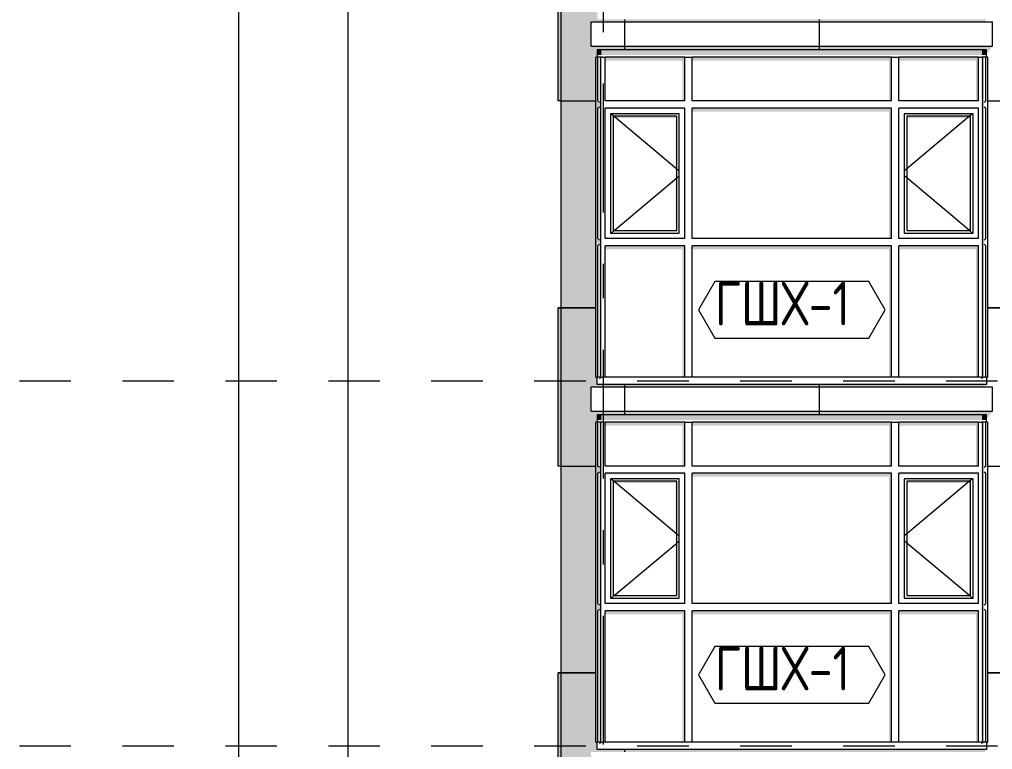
# Model space of a CAD drawing. Header units: millimetres. Extents: x 18162 to 7085488, y 72188 to 247925.
# Drawn here: x 4805139 to 4813140, y 94807 to 100807 of the extents above; entities that cross this region are included whole.
import ezdxf
from ezdxf.enums import TextEntityAlignment as Align

# ---------------------------------------------------------------- set-up
doc = ezdxf.new("R2010")
doc.units = ezdxf.units.MM
doc.header["$MEASUREMENT"] = 0
doc.linetypes.add('Dashed', pattern=[423.333333, 211.666667, -211.666667])
doc.linetypes.add('Double Dashed', pattern=[1093.611073, 529.166651, -211.666656, 141.111112, -211.666656])
for name, color, linetype in [('Finish - Wall', 7, 'Continuous'), ('Structural - Bearing', 7, 'Continuous'), ('Structural - Grid', 7, 'Continuous')]:
    doc.layers.add(name, color=color, linetype=linetype)
doc.styles.add('GENERATED_STYLE_3', font='', dxfattribs={"width": 0.8})
doc.styles.get('GENERATED_STYLE_3').set_extended_font_data('ISOCPEUR MON')
doc.dimstyles.new('GENERATED_STYLE__15', dxfattribs={"dimtxt": 440.00001, "dimasz": 228, "dimexe": 0.18, "dimexo": 150, "dimgap": 0, "dimtad": 1, "dimdec": 0, "dimzin": 0, "dimdsep": 46, "dimtxsty": 'GENERATED_STYLE_3', "dimblk": 'ARROWHEAD_2', "dimblk1": 'ARROWHEAD_2', "dimblk2": 'ARROWHEAD_2', "dimcen": 0.09, "dimclrd": 13, "dimclre": 13, "dimclrt": 13, "dimadec": 0, "dimazin": 0, "dimtfac": 1, "dimtdec": 4, "dimtmove": 0, "dimatfit": 3, "dimfxl": 1, "dimtolj": 1, "dimtzin": 0, "dimarcsym": 0})

# ---------------------------------------------------------------- blocks, each defined once
blk = doc.blocks.new('*X1780', base_point=(4860813, 82836.7))
at = {"layer": 'Structural - Bearing', "color": 8, "linetype": 'Continuous', "lineweight": 13}
for p, q in [((4810113, 97586.7), (4810113, 97556.7)), ((4811713, 97586.7), (4811713, 97556.7)), ((4809589.5, 97136.7), (4809613, 97136.7)), ((4809613, 97136.7), (4809877.1, 97136.7)), ((4813101.9, 97136.7), (4813313, 97136.7)), ((4809589.5, 95436.7), (4809613, 95436.7)), ((4809613, 95436.7), (4809589.5, 95436.7)), ((4809877.1, 95436.7), (4809613, 95436.7)), ((4809613, 95436.7), (4809877.1, 95436.7)), ((4813313, 95436.7), (4813101.9, 95436.7)), ((4813101.9, 95436.7), (4813313, 95436.7)), ((4810113, 94806.7), (4810113, 94786.7))]:
    blk.add_line(p, q, dxfattribs=at)
blk = doc.blocks.new('*X1791', base_point=(4860813, 82836.7))
at = {"layer": 'Structural - Bearing', "color": 8, "linetype": 'Continuous', "lineweight": 13}
for p, q in [((4810113, 100586.7), (4810113, 100556.7)), ((4811713, 100586.7), (4811713, 100556.7)), ((4809589.5, 100136.7), (4809613, 100136.7)), ((4809613, 100136.7), (4809877.1, 100136.7)), ((4813101.9, 100136.7), (4813313, 100136.7)), ((4809589.5, 98436.7), (4809613, 98436.7)), ((4809613, 98436.7), (4809589.5, 98436.7)), ((4809877.1, 98436.7), (4809613, 98436.7)), ((4809613, 98436.7), (4809877.1, 98436.7)), ((4813313, 98436.7), (4813101.9, 98436.7)), ((4813101.9, 98436.7), (4813313, 98436.7)), ((4810113, 97806.7), (4810113, 97786.7)), ((4811713, 97806.7), (4811713, 97786.7))]:
    blk.add_line(p, q, dxfattribs=at)
blk = doc.blocks.new('*X1796', base_point=(4860813, 82836.7))
at = {"layer": 'Structural - Bearing', "color": 7, "linetype": 'Continuous', "lineweight": 9}
for p, q in [((4810113, 97786.7), (4810113, 97586.7)), ((4811713, 97786.7), (4811713, 97586.7))]:
    blk.add_line(p, q, dxfattribs=at)
blk = doc.blocks.new('*X1798', base_point=(4860813, 82836.7))
at = {"layer": 'Structural - Bearing', "color": 8, "linetype": 'Continuous', "lineweight": 13}
for p, q in [((4810113, 100806.7), (4810113, 100786.7)), ((4811713, 100806.7), (4811713, 100786.7))]:
    blk.add_line(p, q, dxfattribs=at)
blk = doc.blocks.new('*X1804', base_point=(4860813, 82836.7))
at = {"layer": 'Structural - Bearing', "color": 7, "linetype": 'Continuous', "lineweight": 9}
for p, q in [((4810113, 100786.7), (4810113, 100586.7)), ((4811713, 100786.7), (4811713, 100586.7))]:
    blk.add_line(p, q, dxfattribs=at)
blk = doc.blocks.new('*X1853', base_point=(4860813, 82836.7))
at = {"layer": 'Structural - Bearing', "color": 7, "linetype": 'Continuous', "lineweight": 9}
for p, q in [((4809569.5, 95436.7), (4809589.5, 95436.7)), ((4809589.5, 95436.7), (4809569.5, 95436.7))]:
    blk.add_line(p, q, dxfattribs=at)
blk = doc.blocks.new('*X1855', base_point=(4860813, 82836.7))
at = {"layer": 'Structural - Bearing', "color": 7, "linetype": 'Continuous', "lineweight": 9}
for p, q in [((4809569.5, 98436.7), (4809589.5, 98436.7)), ((4809589.5, 98436.7), (4809569.5, 98436.7))]:
    blk.add_line(p, q, dxfattribs=at)
blk = doc.blocks.new('*X1857', base_point=(4860813, 82836.7))
at = {"layer": 'Structural - Bearing', "color": 7, "linetype": 'Continuous', "lineweight": 9}
blk.add_line((4809589.5, 100136.7), (4809569.5, 100136.7), dxfattribs=at)
blk = doc.blocks.new('*D2154', base_point=(4860813, 82836.7))
at = {"color": 12, "linetype": 'Continuous', "lineweight": 35}
for p, q in [((4807691.8, 121673.3), (4807991.8, 121500.1)), ((4807691.8, 88873.3), (4807991.8, 88700.1))]:
    blk.add_line(p, q, dxfattribs=at)
at = {"color": 13, "linetype": 'Continuous', "lineweight": 13}
for p, q in [((4809319.9, 121586.7), (4807616.8, 121586.7)), ((4807841.8, 88786.7), (4807841.8, 121586.7)), ((4809239.5, 88786.7), (4807616.8, 88786.7)), ((4807841.8, 88586.7), (4807841.8, 88786.7))]:
    blk.add_line(p, q, dxfattribs=at)
at = {"color": 13, "lineweight": 13, "char_height": 440, "attachment_point": 7, "rotation": 90, "style": 'GENERATED_STYLE_3'}
for s, insert in [('\\A1;{\\pql;\\fISOCPEUR MON|b0|i0|c0|p0;\\W0.800000;200}', (4807881.5, 120762.3)), ('\\A1;{\\pql;\\fISOCPEUR MON|b0|i0|c0|p0;\\W0.800000;32,800}', (4807969.4, 104141.6))]:
    blk.add_mtext(s, dxfattribs=dict(at, insert=insert))
blk = doc.blocks.new('ARROWHEAD_2')
at = {"color": 0, "linetype": 'Continuous', "lineweight": 0}
for p, q in [((-0.378, -0.655), (0.378, 0.655)), ((0, 0), (-1, 0))]:
    blk.add_line(p, q, dxfattribs=at)
blk = doc.blocks.new('*D2162', base_point=(4860813, 82836.7))
at = {"color": 12, "linetype": 'Continuous', "lineweight": 35}
for p, q in [((4806791.8, 129223.3), (4807091.8, 129050.1)), ((4806791.8, 82823.3), (4807091.8, 82650.1))]:
    blk.add_line(p, q, dxfattribs=at)
at = {"color": 13, "linetype": 'Continuous', "lineweight": 13}
for p, q in [((4809439.5, 129136.7), (4806716.8, 129136.7)), ((4806941.8, 82736.7), (4806941.8, 129136.7)), ((4809439.5, 82736.7), (4806716.8, 82736.7)), ((4806941.8, 82590), (4806941.8, 82736.7))]:
    blk.add_line(p, q, dxfattribs=at)
at = {"color": 13, "lineweight": 13, "insert": (4807069.4, 105225.3), "char_height": 440, "attachment_point": 7, "rotation": 90, "style": 'GENERATED_STYLE_3'}
blk.add_mtext('\\A1;{\\pql;\\fISOCPEUR MON|b0|i0|c0|p0;\\W0.800000;46,400}', dxfattribs=at)
blk = doc.blocks.new('Label_89_3', base_point=(4811489.5, 95186.7))
at = {"color": 13, "linetype": 'Continuous', "lineweight": 13, "flags": 128}
blk.add_lwpolyline([(4810723.1, 95420.9), (4810857.2, 95188.7), (4812121.8, 95188.7), (4812255.9, 95420.9), (4812121.8, 95653.2), (4810857.2, 95653.2)], close=True, dxfattribs=at)
at = {"color": 13, "lineweight": 13, "insert": (4810857.2, 95652.5), "char_height": 360, "attachment_point": 1, "style": 'GENERATED_STYLE_3'}
blk.add_mtext('\\A1;{\\pql;\\pt0,253000;\\fISOCPEUR MON|b0|i0|c0|p0;\\W0.800000;ГШХ-1\\fISOCPEUR MON|b0|i0|c0|p0;\\W0.800000;\\A1{\\H.66x;\\S^  ;}\\fISOCPEUR MON|b0|i0|c0|p0;\\W0.800000;\\fISOCPEUR MON|b0|i0|c0|p0;\\W0.800000;\\A1{\\H.66x;\\S^  ;}\\fISOCPEUR MON|b0|i0|c0|p0;\\W0.800000; \\fISOCPEUR MON|b0|i0|c0|p0;\\W0.800000;\\fISOCPEUR MON|b0|i0|c0|p0;\\W0.800000;\\fISOCPEUR MON|b0|i0|c0|p0;\\W0.800000;\\fISOCPEUR MON|b0|i0|c0|p0;\\W0.800000;\\fISOCPEUR MON|b0|i0|c0|p0;\\W0.800000;\\fISOCPEUR MON|b0|i0|c0|p0;\\W0.800000;\\fISOCPEUR MON|b0|i0|c0|p0;\\W0.800000;\\fISOCPEUR MON|b0|i0|c0|p0;\\W0.800000;\\fISOCPEUR MON|b0|i0|c0|p0;\\W0.800000;\\fISOCPEUR MON|b0|i0|c0|p0;\\W0.800000;\\fISOCPEUR MON|b0|i0|c0|p0;\\W0.800000;\\fISOCPEUR MON|b0|i0|c0|p0;\\W0.800000;\\fISOCPEUR MON|b0|i0|c0|p0;\\W0.800000;\\fISOCPEUR MON|b0|i0|c0|p0;\\W0.800000;\\fISOCPEUR MON|b0|i0|c0|p0;\\W0.800000;\\fISOCPEUR MON|b0|i0|c0|p0;\\W0.800000;\\fISOCPEUR MON|b0|i0|c0|p0;\\W0.800000;\\fISOCPEUR MON|b0|i0|c0|p0;\\W0.800000;\\fISOCPEUR MON|b0|i0|c0|p0;\\W0.800000;\\fISOCPEUR MON|b0|i0|c0|p0;\\W0.800000;\\fISOCPEUR MON|b0|i0|c0|p0;\\W0.800000;\\fISOCPEUR MON|b0|i0|c0|p0;\\W0.800000;\\fISOCPEUR MON|b0|i0|c0|p0;\\W0.800000;\\fISOCPEUR MON|b0|i0|c0|p0;\\W0.800000;\\fISOCPEUR MON|b0|i0|c0|p0;\\W0.800000;\\fISOCPEUR MON|b0|i0|c0|p0;\\W0.800000;\\fISOCPEUR MON|b0|i0|c0|p0;\\W0.800000;\\fISOCPEUR MON|b0|i0|c0|p0;\\W0.800000;\\fISOCPEUR MON|b0|i0|c0|p0;\\W0.800000;\\fISOCPEUR MON|b0|i0|c0|p0;\\W0.800000;\\fISOCPEUR MON|b0|i0|c0|p0;\\W0.800000;\\fISOCPEUR MON|b0|i0|c0|p0;\\W0.800000;\\fISOCPEUR MON|b0|i0|c0|p0;\\W0.800000;\\fISOCPEUR MON|b0|i0|c0|p0;\\W0.800000;\\fISOCPEUR MON|b0|i0|c0|p0;\\W0.800000;\\fISOCPEUR MON|b0|i0|c0|p0;\\W0.800000;\\fISOCPEUR MON|b0|i0|c0|p0;\\W0.800000;\\fISOCPEUR MON|b0|i0|c0|p0;\\W0.800000;\\fISOCPEUR MON|b0|i0|c0|p0;\\W0.800000;\\fISOCPEUR MON|b0|i0|c0|p0;\\W0.800000;\\fISOCPEUR MON|b0|i0|c0|p0;\\W0.800000;\\fISOCPEUR MON|b0|i0|c0|p0;\\W0.800000;\\fISOCPEUR MON|b0|i0|c0|p0;\\W0.800000;}', dxfattribs=at)
blk = doc.blocks.new('Label_92_3', base_point=(4811489.5, 98186.7))
at = {"color": 13, "linetype": 'Continuous', "lineweight": 13, "flags": 128}
blk.add_lwpolyline([(4810723.1, 98420.9), (4810857.2, 98188.7), (4812121.8, 98188.7), (4812255.9, 98420.9), (4812121.8, 98653.2), (4810857.2, 98653.2)], close=True, dxfattribs=at)
at = {"color": 13, "lineweight": 13, "insert": (4810857.2, 98652.5), "char_height": 360, "attachment_point": 1, "style": 'GENERATED_STYLE_3'}
blk.add_mtext('\\A1;{\\pql;\\pt0,253000;\\fISOCPEUR MON|b0|i0|c0|p0;\\W0.800000;ГШХ-1\\fISOCPEUR MON|b0|i0|c0|p0;\\W0.800000;\\A1{\\H.66x;\\S^  ;}\\fISOCPEUR MON|b0|i0|c0|p0;\\W0.800000;\\fISOCPEUR MON|b0|i0|c0|p0;\\W0.800000;\\A1{\\H.66x;\\S^  ;}\\fISOCPEUR MON|b0|i0|c0|p0;\\W0.800000; \\fISOCPEUR MON|b0|i0|c0|p0;\\W0.800000;\\fISOCPEUR MON|b0|i0|c0|p0;\\W0.800000;\\fISOCPEUR MON|b0|i0|c0|p0;\\W0.800000;\\fISOCPEUR MON|b0|i0|c0|p0;\\W0.800000;\\fISOCPEUR MON|b0|i0|c0|p0;\\W0.800000;\\fISOCPEUR MON|b0|i0|c0|p0;\\W0.800000;\\fISOCPEUR MON|b0|i0|c0|p0;\\W0.800000;\\fISOCPEUR MON|b0|i0|c0|p0;\\W0.800000;\\fISOCPEUR MON|b0|i0|c0|p0;\\W0.800000;\\fISOCPEUR MON|b0|i0|c0|p0;\\W0.800000;\\fISOCPEUR MON|b0|i0|c0|p0;\\W0.800000;\\fISOCPEUR MON|b0|i0|c0|p0;\\W0.800000;\\fISOCPEUR MON|b0|i0|c0|p0;\\W0.800000;\\fISOCPEUR MON|b0|i0|c0|p0;\\W0.800000;\\fISOCPEUR MON|b0|i0|c0|p0;\\W0.800000;\\fISOCPEUR MON|b0|i0|c0|p0;\\W0.800000;\\fISOCPEUR MON|b0|i0|c0|p0;\\W0.800000;\\fISOCPEUR MON|b0|i0|c0|p0;\\W0.800000;\\fISOCPEUR MON|b0|i0|c0|p0;\\W0.800000;\\fISOCPEUR MON|b0|i0|c0|p0;\\W0.800000;\\fISOCPEUR MON|b0|i0|c0|p0;\\W0.800000;\\fISOCPEUR MON|b0|i0|c0|p0;\\W0.800000;\\fISOCPEUR MON|b0|i0|c0|p0;\\W0.800000;\\fISOCPEUR MON|b0|i0|c0|p0;\\W0.800000;\\fISOCPEUR MON|b0|i0|c0|p0;\\W0.800000;\\fISOCPEUR MON|b0|i0|c0|p0;\\W0.800000;\\fISOCPEUR MON|b0|i0|c0|p0;\\W0.800000;\\fISOCPEUR MON|b0|i0|c0|p0;\\W0.800000;\\fISOCPEUR MON|b0|i0|c0|p0;\\W0.800000;\\fISOCPEUR MON|b0|i0|c0|p0;\\W0.800000;\\fISOCPEUR MON|b0|i0|c0|p0;\\W0.800000;\\fISOCPEUR MON|b0|i0|c0|p0;\\W0.800000;\\fISOCPEUR MON|b0|i0|c0|p0;\\W0.800000;\\fISOCPEUR MON|b0|i0|c0|p0;\\W0.800000;\\fISOCPEUR MON|b0|i0|c0|p0;\\W0.800000;\\fISOCPEUR MON|b0|i0|c0|p0;\\W0.800000;\\fISOCPEUR MON|b0|i0|c0|p0;\\W0.800000;\\fISOCPEUR MON|b0|i0|c0|p0;\\W0.800000;\\fISOCPEUR MON|b0|i0|c0|p0;\\W0.800000;\\fISOCPEUR MON|b0|i0|c0|p0;\\W0.800000;\\fISOCPEUR MON|b0|i0|c0|p0;\\W0.800000;\\fISOCPEUR MON|b0|i0|c0|p0;\\W0.800000;\\fISOCPEUR MON|b0|i0|c0|p0;\\W0.800000;}', dxfattribs=at)
blk = doc.blocks.new('Standard grid marker[368]_3', base_point=(4809939.5, 142836.7))
at = {"layer": 'Structural - Grid', "color": 13, "linetype": 'Double Dashed', "lineweight": 13, "ltscale": 2}
blk.add_line((4809939.5, 141836.7), (4809939.5, 80336.7), dxfattribs=at)
at = {"layer": 'Structural - Grid', "color": 13, "lineweight": 13, "style": 'GENERATED_STYLE_3'}
blk.add_attdef('AC_MarkerText_1', text='', height=500, rotation=360, dxfattribs=at).set_placement((4809939.5, 78986.7), align=Align.TOP_CENTER)

msp = doc.modelspace()

# ---------------------------------------------------------------- hatches: boundary and pattern name
at = {"layer": 'Finish - Wall', "linetype": 'Continuous', "lineweight": 0}
for points in [[(4809889.5, 100556.7), (4809889.5, 100516), (4809924.5, 100516), (4809924.5, 100556.7)], [(4809924.5, 100556.7), (4809924.5, 100516), (4810639.5, 100516), (4810639.5, 100556.7)], [(4810639.5, 100556.7), (4810639.5, 100516), (4812339.5, 100516), (4812339.5, 100556.7)], [(4812339.5, 100516), (4813054.5, 100516), (4813054.5, 100556.7), (4812339.5, 100556.7)], [(4813054.5, 100556.7), (4813054.5, 100516), (4813089.5, 100516), (4813089.5, 100556.7)], [(4809877.1, 100496.7), (4809877.1, 100106.7), (4809919.5, 100106.7), (4809919.5, 100496.7), (4809907.1, 100496.7), (4809907.1, 100124.1), (4809894.5, 100136.7), (4809894.5, 100496.7)], [(4809954.5, 100496.7), (4809954.5, 100468.4), (4810589.5, 100468.4), (4810589.5, 100136.7), (4810609.5, 100136.7), (4810609.5, 100496.7)], [(4812309.5, 100496.7), (4810669.5, 100496.7), (4810669.5, 100468.4), (4812289.5, 100468.4), (4812289.5, 100136.7), (4812309.5, 100136.7)], [(4812369.5, 100496.7), (4812369.5, 100468.4), (4813004.5, 100468.4), (4813004.5, 100136.7), (4813024.5, 100136.7), (4813024.5, 100496.7)], [(4813047.1, 100106.7), (4813059.5, 100106.7), (4813059.5, 100496.7), (4813047.1, 100496.7)], [(4813084.5, 100496.7), (4813084.5, 100489.6), (4813089.5, 100496.7)], [(4813047.1, 98976.7), (4813059.5, 98976.7), (4813059.5, 100106.7), (4813047.1, 100106.7)], [(4813071.9, 100124.1), (4813078.2, 100127.8), (4813084.5, 100136.7)], [(4809961.6, 100069.6), (4809954.5, 100076.7), (4809954.5, 100069.6)], [(4809954.5, 100076.7), (4809961.6, 100069.6), (4810602.4, 100069.6), (4810609.5, 100076.7)], [(4809999.5, 100031.7), (4809999.5, 100024.6), (4810006.6, 100024.6)], [(4810564.5, 100031.7), (4809999.5, 100031.7), (4810006.6, 100024.6), (4810557.4, 100024.6)], [(4810564.5, 100031.7), (4810557.4, 100024.6), (4810559.5, 100024.6), (4810559.5, 99056.7), (4810564.5, 99051.7)], [(4810602.4, 100069.6), (4810604.5, 100069.6), (4810604.5, 99011.7), (4810609.5, 99006.7), (4810609.5, 100076.7)], [(4810669.5, 100076.7), (4810669.5, 100048.4), (4812289.5, 100048.4), (4812289.5, 99006.7), (4812309.5, 99006.7), (4812309.5, 100076.7)], [(4812376.6, 100069.6), (4812369.5, 100076.7), (4812369.5, 100069.6)], [(4813024.5, 100076.7), (4812369.5, 100076.7), (4812376.6, 100069.6), (4813017.4, 100069.6)], [(4812414.5, 100031.7), (4812414.5, 100024.6), (4812421.6, 100024.6)], [(4812414.5, 100031.7), (4812421.6, 100024.6), (4812972.4, 100024.6), (4812979.5, 100031.7)], [(4812979.5, 100031.7), (4812972.4, 100024.6), (4812974.5, 100024.6), (4812974.5, 99056.7), (4812979.5, 99051.7)], [(4813024.5, 100076.7), (4813017.4, 100069.6), (4813019.5, 100069.6), (4813019.5, 99011.7), (4813024.5, 99006.7)], [(4810544.5, 100011.7), (4810019.5, 100011.7), (4810019.5, 99997.5), (4810534.5, 99997.5), (4810534.5, 99071.7), (4810544.5, 99071.7)], [(4812959.5, 100011.7), (4812434.5, 100011.7), (4812434.5, 99997.5), (4812949.5, 99997.5), (4812949.5, 99071.7), (4812959.5, 99071.7)], [(4810559.5, 99051.7), (4810564.5, 99051.7), (4810559.5, 99056.7)], [(4810604.5, 99011.7), (4810604.5, 99006.7), (4810609.5, 99006.7)], [(4812974.5, 99051.7), (4812979.5, 99051.7), (4812974.5, 99056.7)], [(4813019.5, 99006.7), (4813024.5, 99006.7), (4813019.5, 99011.7)], [(4813084.5, 99006.7), (4813071.9, 98994.1), (4813078.2, 98997.8)], [(4809877.1, 97866.7), (4809894.5, 97866.7), (4809894.5, 98946.7), (4809907.1, 98959.3), (4809907.1, 97866.7), (4809919.5, 97866.7), (4809919.5, 98976.7), (4809877.1, 98976.7)], [(4810609.5, 98946.7), (4809954.5, 98946.7), (4809954.5, 98918.4), (4810589.5, 98918.4), (4810589.5, 97866.7), (4810609.5, 97866.7)], [(4812309.5, 98946.7), (4810669.5, 98946.7), (4810669.5, 98918.4), (4812289.5, 98918.4), (4812289.5, 97866.7), (4812309.5, 97866.7)], [(4812369.5, 98918.4), (4813004.5, 98918.4), (4813004.5, 97866.7), (4813024.5, 97866.7), (4813024.5, 98946.7), (4812369.5, 98946.7)], [(4813047.1, 97866.7), (4813059.5, 97866.7), (4813059.5, 98976.7), (4813047.1, 98976.7)], [(4809907.1, 97849.1), (4809924.5, 97861.4), (4809924.5, 97866.7), (4809907.1, 97866.7)], [(4809931.9, 97866.7), (4809924.5, 97866.7), (4809924.5, 97861.4)], [(4813047.1, 97866.7), (4813047.1, 97849.1), (4813054.5, 97854.4), (4813054.5, 97866.7)], [(4813071.9, 97866.7), (4813054.5, 97866.7), (4813054.5, 97854.4)], [(4809889.5, 97556.7), (4809889.5, 97516), (4809924.5, 97516), (4809924.5, 97556.7)], [(4810639.5, 97556.7), (4809924.5, 97556.7), (4809924.5, 97516), (4810639.5, 97516)], [(4812339.5, 97556.7), (4810639.5, 97556.7), (4810639.5, 97516), (4812339.5, 97516)], [(4813054.5, 97556.7), (4812339.5, 97556.7), (4812339.5, 97516), (4813054.5, 97516)], [(4813089.5, 97556.7), (4813054.5, 97556.7), (4813054.5, 97516), (4813089.5, 97516)], [(4809877.1, 97106.7), (4809919.5, 97106.7), (4809919.5, 97496.7), (4809907.1, 97496.7), (4809907.1, 97124.1), (4809894.5, 97136.7), (4809894.5, 97496.7), (4809877.1, 97496.7)], [(4810609.5, 97496.7), (4809954.5, 97496.7), (4809954.5, 97468.4), (4810589.5, 97468.4), (4810589.5, 97136.7), (4810609.5, 97136.7)], [(4812309.5, 97496.7), (4810669.5, 97496.7), (4810669.5, 97468.4), (4812289.5, 97468.4), (4812289.5, 97136.7), (4812309.5, 97136.7)], [(4812369.5, 97496.7), (4812369.5, 97468.4), (4813004.5, 97468.4), (4813004.5, 97136.7), (4813024.5, 97136.7), (4813024.5, 97496.7)], [(4813047.1, 97106.7), (4813059.5, 97106.7), (4813059.5, 97496.7), (4813047.1, 97496.7)], [(4813084.5, 97496.7), (4813084.5, 97489.6), (4813089.5, 97496.7)], [(4809961.6, 97069.6), (4809954.5, 97076.7), (4809954.5, 97069.6)], [(4809954.5, 97076.7), (4809961.6, 97069.6), (4810602.4, 97069.6), (4810609.5, 97076.7)], [(4810602.4, 97069.6), (4810604.5, 97069.6), (4810604.5, 96011.7), (4810609.5, 96006.7), (4810609.5, 97076.7)], [(4810669.5, 97076.7), (4810669.5, 97048.4), (4812289.5, 97048.4), (4812289.5, 96006.7), (4812309.5, 96006.7), (4812309.5, 97076.7)], [(4812376.6, 97069.6), (4812369.5, 97076.7), (4812369.5, 97069.6)], [(4813024.5, 97076.7), (4812369.5, 97076.7), (4812376.6, 97069.6), (4813017.4, 97069.6)], [(4813017.4, 97069.6), (4813019.5, 97069.6), (4813019.5, 96011.7), (4813024.5, 96006.7), (4813024.5, 97076.7)], [(4813047.1, 95976.7), (4813059.5, 95976.7), (4813059.5, 97106.7), (4813047.1, 97106.7)], [(4813071.9, 97124.1), (4813078.2, 97127.8), (4813084.5, 97136.7)], [(4809999.5, 97031.7), (4809999.5, 97024.6), (4810006.6, 97024.6)], [(4810564.5, 97031.7), (4809999.5, 97031.7), (4810006.6, 97024.6), (4810557.4, 97024.6)], [(4810544.5, 97011.7), (4810019.5, 97011.7), (4810019.5, 96997.5), (4810534.5, 96997.5), (4810534.5, 96071.7), (4810544.5, 96071.7)], [(4810564.5, 97031.7), (4810557.4, 97024.6), (4810559.5, 97024.6), (4810559.5, 96056.7), (4810564.5, 96051.7)], [(4812414.5, 97031.7), (4812414.5, 97024.6), (4812421.6, 97024.6)], [(4812414.5, 97031.7), (4812421.6, 97024.6), (4812972.4, 97024.6), (4812979.5, 97031.7)], [(4812959.5, 97011.7), (4812434.5, 97011.7), (4812434.5, 96997.5), (4812949.5, 96997.5), (4812949.5, 96071.7), (4812959.5, 96071.7)], [(4812979.5, 97031.7), (4812972.4, 97024.6), (4812974.5, 97024.6), (4812974.5, 96056.7), (4812979.5, 96051.7)], [(4810559.5, 96051.7), (4810564.5, 96051.7), (4810559.5, 96056.7)], [(4812974.5, 96051.7), (4812979.5, 96051.7), (4812974.5, 96056.7)], [(4809877.1, 94866.7), (4809894.5, 94866.7), (4809894.5, 95946.7), (4809907.1, 95959.3), (4809907.1, 94866.7), (4809919.5, 94866.7), (4809919.5, 95976.7), (4809877.1, 95976.7)], [(4810609.5, 95946.7), (4809954.5, 95946.7), (4809954.5, 95918.4), (4810589.5, 95918.4), (4810589.5, 94866.7), (4810609.5, 94866.7)], [(4810609.5, 96006.7), (4810604.5, 96011.7), (4810604.5, 96006.7)], [(4812309.5, 95946.7), (4810669.5, 95946.7), (4810669.5, 95918.4), (4812289.5, 95918.4), (4812289.5, 94866.7), (4812309.5, 94866.7)], [(4812369.5, 95918.4), (4813004.5, 95918.4), (4813004.5, 94866.7), (4813024.5, 94866.7), (4813024.5, 95946.7), (4812369.5, 95946.7)], [(4813019.5, 96006.7), (4813024.5, 96006.7), (4813019.5, 96011.7)], [(4813047.1, 94866.7), (4813059.5, 94866.7), (4813059.5, 95976.7), (4813047.1, 95976.7)], [(4813071.9, 95994.1), (4813078.2, 95997.8), (4813084.5, 96006.7)], [(4809907.1, 94849.1), (4809924.5, 94861.4), (4809924.5, 94866.7), (4809907.1, 94866.7)], [(4809924.5, 94866.7), (4809924.5, 94861.4), (4809931.9, 94866.7)], [(4813047.1, 94849.1), (4813054.5, 94854.4), (4813054.5, 94866.7), (4813047.1, 94866.7)], [(4813071.9, 94866.7), (4813054.5, 94866.7), (4813054.5, 94854.4)]]:
    msp.add_hatch(color=49, dxfattribs=at).paths.add_polyline_path(points)
h = msp.add_hatch(color=49, dxfattribs=at)
h.paths.add_polyline_path([(4809877.1, 100106.7), (4809877.1, 98976.7), (4809919.5, 98976.7), (4809919.5, 100106.7)])
h.paths.add_polyline_path([(4809907.1, 98994.1), (4809894.5, 99006.7), (4809894.5, 100076.7), (4809907.1, 100089.3)], flags=0)
h = msp.add_hatch(color=49, dxfattribs=at)
h.paths.add_polyline_path([(4809877.1, 97106.7), (4809877.1, 95976.7), (4809919.5, 95976.7), (4809919.5, 97106.7)])
h.paths.add_polyline_path([(4809907.1, 95994.1), (4809894.5, 96006.7), (4809894.5, 97076.7), (4809907.1, 97089.3)], flags=0)
at = {"layer": 'Structural - Bearing', "linetype": 'Continuous', "lineweight": 0}
for points in [[(4809839.5, 103736.7), (4809589.5, 103736.7), (4809589.5, 100736.7), (4809839.5, 100736.7), (4809839.5, 100786.7), (4813075.4, 100786.7), (4813089.5, 100806.7), (4809889.5, 100806.7), (4809889.5, 100866.7), (4809877.1, 100866.7), (4809877.1, 103496.7), (4809889.5, 103496.7), (4809889.5, 103556.7), (4813089.5, 103556.7), (4813089.5, 103516), (4813139.5, 103586.7), (4809839.5, 103586.7)], [(4809569.5, 100136.7), (4809589.5, 100136.7), (4809589.5, 101436.7), (4809569.5, 101436.7)], [(4809839.5, 100736.7), (4809589.5, 100736.7), (4809589.5, 97736.7), (4809839.5, 97736.7), (4809839.5, 97786.7), (4813075.4, 97786.7), (4813089.5, 97806.7), (4809889.5, 97806.7), (4809889.5, 97866.7), (4809877.1, 97866.7), (4809877.1, 100496.7), (4809889.5, 100496.7), (4809889.5, 100556.7), (4813089.5, 100556.7), (4813089.5, 100516), (4813139.5, 100586.7), (4809839.5, 100586.7)], [(4809569.5, 97136.7), (4809589.5, 97136.7), (4809589.5, 98436.7), (4809569.5, 98436.7)], [(4809839.5, 97736.7), (4809589.5, 97736.7), (4809589.5, 94736.7), (4809839.5, 94736.7), (4809839.5, 94786.7), (4813075.4, 94786.7), (4813089.5, 94806.7), (4809889.5, 94806.7), (4809889.5, 94866.7), (4809877.1, 94866.7), (4809877.1, 97496.7), (4809889.5, 97496.7), (4809889.5, 97556.7), (4813089.5, 97556.7), (4813089.5, 97516), (4813139.5, 97586.7), (4809839.5, 97586.7)], [(4809569.5, 94136.7), (4809589.5, 94136.7), (4809589.5, 95436.7), (4809569.5, 95436.7)]]:
    msp.add_hatch(color=49, dxfattribs=at).paths.add_polyline_path(points)

# ---------------------------------------------------------------- linework, layer by layer
at = {"color": 8, "linetype": 'Dashed', "lineweight": 13, "ltscale": 2}
for p, q in [((4805138.5, 97836.7), (4846132, 97836.7)), ((4805138.5, 94836.7), (4846132, 94836.7))]:
    msp.add_line(p, q, dxfattribs=at)
at = {"layer": 'Finish - Wall', "color": 7, "linetype": 'Continuous', "lineweight": 9}
for p, q in [((4809889.5, 100556.7), (4809889.5, 100496.7)), ((4809924.5, 100556.7), (4809889.5, 100556.7)), ((4810639.5, 100556.7), (4809924.5, 100556.7)), ((4812339.5, 100556.7), (4810639.5, 100556.7)), ((4813054.5, 100556.7), (4812339.5, 100556.7)), ((4813089.5, 100556.7), (4813054.5, 100556.7)), ((4813089.5, 100496.7), (4813089.5, 100556.7)), ((4809889.5, 100496.7), (4809877.1, 100496.7)), ((4809877.1, 100106.7), (4809877.1, 100496.7)), ((4809894.5, 100496.7), (4809889.5, 100496.7)), ((4809907.1, 100496.7), (4809894.5, 100496.7)), ((4809894.5, 100136.7), (4809894.5, 100496.7)), ((4809919.5, 100496.7), (4809907.1, 100496.7)), ((4809931.9, 100496.7), (4809919.5, 100496.7)), ((4809919.5, 100106.7), (4809919.5, 100496.7)), ((4809931.9, 100496.7), (4809954.5, 100496.7)), ((4810609.5, 100496.7), (4809954.5, 100496.7)), ((4809954.5, 100136.7), (4809954.5, 100496.7)), ((4810609.5, 100496.7), (4810669.5, 100496.7)), ((4810609.5, 100136.7), (4810609.5, 100496.7)), ((4812309.5, 100496.7), (4810669.5, 100496.7)), ((4810669.5, 100136.7), (4810669.5, 100496.7)), ((4812309.5, 100496.7), (4812369.5, 100496.7)), ((4812309.5, 100136.7), (4812309.5, 100496.7)), ((4813024.5, 100496.7), (4812369.5, 100496.7)), ((4812369.5, 100136.7), (4812369.5, 100496.7)), ((4813024.5, 100496.7), (4813047.1, 100496.7)), ((4813024.5, 100136.7), (4813024.5, 100496.7)), ((4813059.5, 100496.7), (4813047.1, 100496.7)), ((4813071.9, 100496.7), (4813059.5, 100496.7)), ((4813059.5, 100106.7), (4813059.5, 100496.7)), ((4813084.5, 100496.7), (4813071.9, 100496.7)), ((4813089.5, 100496.7), (4813084.5, 100496.7)), ((4813084.5, 100136.7), (4813084.5, 100496.7)), ((4813101.9, 100496.7), (4813089.5, 100496.7)), ((4813101.9, 100106.7), (4813101.9, 100496.7)), ((4809877.1, 98976.7), (4809877.1, 100106.7)), ((4809907.1, 100124.1), (4809894.5, 100136.7)), ((4809919.5, 98976.7), (4809919.5, 100106.7)), ((4810609.5, 100136.7), (4809954.5, 100136.7)), ((4812309.5, 100136.7), (4810669.5, 100136.7)), ((4813024.5, 100136.7), (4812369.5, 100136.7)), ((4813059.5, 98976.7), (4813059.5, 100106.7)), ((4813084.5, 100136.7), (4813071.9, 100124.1)), ((4813101.9, 98976.7), (4813101.9, 100106.7)), ((4809894.5, 100076.7), (4809907.1, 100089.3)), ((4809894.5, 99006.7), (4809894.5, 100076.7)), ((4809954.5, 99006.7), (4809954.5, 100076.7)), ((4810609.5, 100076.7), (4809954.5, 100076.7)), ((4809999.5, 100031.7), (4809999.5, 99051.7)), ((4810564.5, 100031.7), (4809999.5, 100031.7)), ((4810004.4, 100031.7), (4810028.3, 100011.7)), ((4810564.5, 99051.7), (4810564.5, 100031.7)), ((4810609.5, 99006.7), (4810609.5, 100076.7)), ((4810669.5, 99006.7), (4810669.5, 100076.7)), ((4812309.5, 100076.7), (4810669.5, 100076.7)), ((4812309.5, 99006.7), (4812309.5, 100076.7)), ((4812369.5, 99006.7), (4812369.5, 100076.7)), ((4813024.5, 100076.7), (4812369.5, 100076.7)), ((4812414.5, 100031.7), (4812414.5, 99051.7)), ((4812979.5, 100031.7), (4812414.5, 100031.7)), ((4812974.7, 100031.7), (4812950.8, 100011.7)), ((4812979.5, 99051.7), (4812979.5, 100031.7)), ((4813024.5, 99006.7), (4813024.5, 100076.7)), ((4813071.9, 100089.3), (4813084.5, 100076.7)), ((4813084.5, 99006.7), (4813084.5, 100076.7)), ((4810544.5, 100011.7), (4810019.5, 100011.7)), ((4810019.5, 100011.7), (4810019.5, 99071.7)), ((4810028.3, 100011.7), (4810544.5, 99579.4)), ((4810544.5, 99071.7), (4810544.5, 100011.7)), ((4812959.5, 100011.7), (4812434.5, 100011.7)), ((4812950.8, 100011.7), (4812434.5, 99579.4)), ((4812434.5, 100011.7), (4812434.5, 99071.7)), ((4812959.5, 99071.7), (4812959.5, 100011.7)), ((4810544.5, 99579.4), (4810564.5, 99562.6)), ((4812434.5, 99579.4), (4812414.5, 99562.6)), ((4810028.3, 99071.7), (4810544.5, 99504)), ((4810544.5, 99504), (4810564.5, 99520.7)), ((4812434.5, 99504), (4812414.5, 99520.7)), ((4812950.8, 99071.7), (4812434.5, 99504)), ((4810004.4, 99051.7), (4810028.3, 99071.7)), ((4810019.5, 99071.7), (4810544.5, 99071.7)), ((4812434.5, 99071.7), (4812959.5, 99071.7)), ((4812974.7, 99051.7), (4812950.8, 99071.7)), ((4809907.1, 98994.1), (4809894.5, 99006.7)), ((4810609.5, 99006.7), (4809954.5, 99006.7)), ((4809999.5, 99051.7), (4810564.5, 99051.7)), ((4812309.5, 99006.7), (4810669.5, 99006.7)), ((4813024.5, 99006.7), (4812369.5, 99006.7)), ((4812414.5, 99051.7), (4812979.5, 99051.7)), ((4813084.5, 99006.7), (4813071.9, 98994.1)), ((4809877.1, 97866.7), (4809877.1, 98976.7)), ((4809894.5, 98946.7), (4809907.1, 98959.3)), ((4809894.5, 97866.7), (4809894.5, 98946.7)), ((4809919.5, 97866.7), (4809919.5, 98976.7)), ((4809954.5, 97866.7), (4809954.5, 98946.7)), ((4810609.5, 98946.7), (4809954.5, 98946.7)), ((4810609.5, 97866.7), (4810609.5, 98946.7)), ((4810669.5, 97866.7), (4810669.5, 98946.7)), ((4812309.5, 98946.7), (4810669.5, 98946.7)), ((4812309.5, 97866.7), (4812309.5, 98946.7)), ((4812369.5, 97866.7), (4812369.5, 98946.7)), ((4813024.5, 98946.7), (4812369.5, 98946.7)), ((4813024.5, 97866.7), (4813024.5, 98946.7)), ((4813059.5, 97866.7), (4813059.5, 98976.7)), ((4813071.9, 98959.3), (4813084.5, 98946.7)), ((4813084.5, 97866.7), (4813084.5, 98946.7)), ((4813101.9, 97866.7), (4813101.9, 98976.7)), ((4809877.1, 97866.7), (4809889.5, 97866.7)), ((4809889.5, 97806.7), (4809889.5, 97866.7)), ((4809894.5, 97866.7), (4809889.5, 97866.7)), ((4809907.1, 97866.7), (4809894.5, 97866.7)), ((4809907.1, 97866.7), (4809919.5, 97866.7)), ((4809919.5, 97866.7), (4809931.9, 97866.7)), ((4809954.5, 97866.7), (4809931.9, 97866.7)), ((4810609.5, 97866.7), (4809954.5, 97866.7)), ((4810669.5, 97866.7), (4810609.5, 97866.7)), ((4812309.5, 97866.7), (4810669.5, 97866.7)), ((4812369.5, 97866.7), (4812309.5, 97866.7)), ((4813024.5, 97866.7), (4812369.5, 97866.7)), ((4813047.1, 97866.7), (4813024.5, 97866.7)), ((4813047.1, 97866.7), (4813059.5, 97866.7)), ((4813059.5, 97866.7), (4813071.9, 97866.7)), ((4813084.5, 97866.7), (4813071.9, 97866.7)), ((4813089.5, 97866.7), (4813084.5, 97866.7)), ((4813089.5, 97866.7), (4813089.5, 97806.7)), ((4813089.5, 97866.7), (4813101.9, 97866.7)), ((4809924.5, 97806.7), (4809889.5, 97806.7)), ((4810639.5, 97806.7), (4809924.5, 97806.7)), ((4812339.5, 97806.7), (4810639.5, 97806.7)), ((4813054.5, 97806.7), (4812339.5, 97806.7)), ((4813089.5, 97806.7), (4813054.5, 97806.7)), ((4809889.5, 97556.7), (4809889.5, 97496.7)), ((4809924.5, 97556.7), (4809889.5, 97556.7)), ((4810639.5, 97556.7), (4809924.5, 97556.7)), ((4812339.5, 97556.7), (4810639.5, 97556.7)), ((4813054.5, 97556.7), (4812339.5, 97556.7)), ((4813089.5, 97556.7), (4813054.5, 97556.7)), ((4813089.5, 97496.7), (4813089.5, 97556.7)), ((4809889.5, 97496.7), (4809877.1, 97496.7)), ((4809877.1, 97106.7), (4809877.1, 97496.7)), ((4809894.5, 97496.7), (4809889.5, 97496.7)), ((4809907.1, 97496.7), (4809894.5, 97496.7)), ((4809894.5, 97136.7), (4809894.5, 97496.7)), ((4809919.5, 97496.7), (4809907.1, 97496.7)), ((4809931.9, 97496.7), (4809919.5, 97496.7)), ((4809919.5, 97106.7), (4809919.5, 97496.7)), ((4809931.9, 97496.7), (4809954.5, 97496.7)), ((4810609.5, 97496.7), (4809954.5, 97496.7)), ((4809954.5, 97136.7), (4809954.5, 97496.7)), ((4810609.5, 97496.7), (4810669.5, 97496.7)), ((4810609.5, 97136.7), (4810609.5, 97496.7)), ((4812309.5, 97496.7), (4810669.5, 97496.7)), ((4810669.5, 97136.7), (4810669.5, 97496.7)), ((4812309.5, 97496.7), (4812369.5, 97496.7)), ((4812309.5, 97136.7), (4812309.5, 97496.7)), ((4813024.5, 97496.7), (4812369.5, 97496.7)), ((4812369.5, 97136.7), (4812369.5, 97496.7)), ((4813024.5, 97496.7), (4813047.1, 97496.7)), ((4813024.5, 97136.7), (4813024.5, 97496.7)), ((4813059.5, 97496.7), (4813047.1, 97496.7)), ((4813071.9, 97496.7), (4813059.5, 97496.7)), ((4813059.5, 97106.7), (4813059.5, 97496.7)), ((4813084.5, 97496.7), (4813071.9, 97496.7)), ((4813089.5, 97496.7), (4813084.5, 97496.7)), ((4813084.5, 97136.7), (4813084.5, 97496.7)), ((4813101.9, 97496.7), (4813089.5, 97496.7)), ((4813101.9, 97106.7), (4813101.9, 97496.7)), ((4809877.1, 95976.7), (4809877.1, 97106.7)), ((4809907.1, 97124.1), (4809894.5, 97136.7)), ((4809894.5, 97076.7), (4809907.1, 97089.3)), ((4809894.5, 96006.7), (4809894.5, 97076.7)), ((4809919.5, 95976.7), (4809919.5, 97106.7)), ((4810609.5, 97136.7), (4809954.5, 97136.7)), ((4809954.5, 96006.7), (4809954.5, 97076.7)), ((4810609.5, 97076.7), (4809954.5, 97076.7)), ((4810609.5, 96006.7), (4810609.5, 97076.7)), ((4812309.5, 97136.7), (4810669.5, 97136.7)), ((4810669.5, 96006.7), (4810669.5, 97076.7)), ((4812309.5, 97076.7), (4810669.5, 97076.7)), ((4812309.5, 96006.7), (4812309.5, 97076.7)), ((4813024.5, 97136.7), (4812369.5, 97136.7)), ((4812369.5, 96006.7), (4812369.5, 97076.7)), ((4813024.5, 97076.7), (4812369.5, 97076.7)), ((4813024.5, 96006.7), (4813024.5, 97076.7)), ((4813059.5, 95976.7), (4813059.5, 97106.7)), ((4813084.5, 97136.7), (4813071.9, 97124.1)), ((4813071.9, 97089.3), (4813084.5, 97076.7)), ((4813084.5, 96006.7), (4813084.5, 97076.7)), ((4813101.9, 95976.7), (4813101.9, 97106.7)), ((4809999.5, 97031.7), (4809999.5, 96051.7)), ((4810564.5, 97031.7), (4809999.5, 97031.7)), ((4810004.4, 97031.7), (4810028.3, 97011.7)), ((4810544.5, 97011.7), (4810019.5, 97011.7)), ((4810019.5, 97011.7), (4810019.5, 96071.7)), ((4810028.3, 97011.7), (4810544.5, 96579.4)), ((4810544.5, 96071.7), (4810544.5, 97011.7)), ((4810564.5, 96051.7), (4810564.5, 97031.7)), ((4812414.5, 97031.7), (4812414.5, 96051.7)), ((4812979.5, 97031.7), (4812414.5, 97031.7)), ((4812959.5, 97011.7), (4812434.5, 97011.7)), ((4812950.8, 97011.7), (4812434.5, 96579.4)), ((4812434.5, 97011.7), (4812434.5, 96071.7)), ((4812974.7, 97031.7), (4812950.8, 97011.7)), ((4812959.5, 96071.7), (4812959.5, 97011.7)), ((4812979.5, 96051.7), (4812979.5, 97031.7)), ((4810544.5, 96579.4), (4810564.5, 96562.6)), ((4812434.5, 96579.4), (4812414.5, 96562.6)), ((4810028.3, 96071.7), (4810544.5, 96504)), ((4810544.5, 96504), (4810564.5, 96520.7)), ((4812434.5, 96504), (4812414.5, 96520.7)), ((4812950.8, 96071.7), (4812434.5, 96504)), ((4809999.5, 96051.7), (4810564.5, 96051.7)), ((4810004.4, 96051.7), (4810028.3, 96071.7)), ((4810019.5, 96071.7), (4810544.5, 96071.7)), ((4812414.5, 96051.7), (4812979.5, 96051.7)), ((4812434.5, 96071.7), (4812959.5, 96071.7)), ((4812974.7, 96051.7), (4812950.8, 96071.7)), ((4809877.1, 94866.7), (4809877.1, 95976.7)), ((4809907.1, 95994.1), (4809894.5, 96006.7)), ((4809894.5, 95946.7), (4809907.1, 95959.3)), ((4809894.5, 94866.7), (4809894.5, 95946.7)), ((4809919.5, 94866.7), (4809919.5, 95976.7)), ((4810609.5, 96006.7), (4809954.5, 96006.7)), ((4809954.5, 94866.7), (4809954.5, 95946.7)), ((4810609.5, 95946.7), (4809954.5, 95946.7)), ((4810609.5, 94866.7), (4810609.5, 95946.7)), ((4812309.5, 96006.7), (4810669.5, 96006.7)), ((4810669.5, 94866.7), (4810669.5, 95946.7)), ((4812309.5, 95946.7), (4810669.5, 95946.7)), ((4812309.5, 94866.7), (4812309.5, 95946.7)), ((4813024.5, 96006.7), (4812369.5, 96006.7)), ((4812369.5, 94866.7), (4812369.5, 95946.7)), ((4813024.5, 95946.7), (4812369.5, 95946.7)), ((4813024.5, 94866.7), (4813024.5, 95946.7)), ((4813059.5, 94866.7), (4813059.5, 95976.7)), ((4813084.5, 96006.7), (4813071.9, 95994.1)), ((4813071.9, 95959.3), (4813084.5, 95946.7)), ((4813084.5, 94866.7), (4813084.5, 95946.7)), ((4813101.9, 94866.7), (4813101.9, 95976.7)), ((4809877.1, 94866.7), (4809889.5, 94866.7)), ((4809889.5, 94806.7), (4809889.5, 94866.7)), ((4809894.5, 94866.7), (4809889.5, 94866.7)), ((4809907.1, 94866.7), (4809894.5, 94866.7)), ((4809907.1, 94866.7), (4809919.5, 94866.7)), ((4809919.5, 94866.7), (4809931.9, 94866.7)), ((4809954.5, 94866.7), (4809931.9, 94866.7)), ((4810609.5, 94866.7), (4809954.5, 94866.7)), ((4810669.5, 94866.7), (4810609.5, 94866.7)), ((4812309.5, 94866.7), (4810669.5, 94866.7)), ((4812369.5, 94866.7), (4812309.5, 94866.7)), ((4813024.5, 94866.7), (4812369.5, 94866.7)), ((4813047.1, 94866.7), (4813024.5, 94866.7)), ((4813047.1, 94866.7), (4813059.5, 94866.7)), ((4813059.5, 94866.7), (4813071.9, 94866.7)), ((4813084.5, 94866.7), (4813071.9, 94866.7)), ((4813089.5, 94866.7), (4813084.5, 94866.7)), ((4813089.5, 94866.7), (4813089.5, 94806.7)), ((4813089.5, 94866.7), (4813101.9, 94866.7)), ((4809924.5, 94806.7), (4809889.5, 94806.7)), ((4810639.5, 94806.7), (4809924.5, 94806.7)), ((4812339.5, 94806.7), (4810639.5, 94806.7)), ((4813054.5, 94806.7), (4812339.5, 94806.7)), ((4813089.5, 94806.7), (4813054.5, 94806.7))]:
    msp.add_line(p, q, dxfattribs=at)
at = {"layer": 'Structural - Bearing', "color": 7, "linetype": 'Continuous', "lineweight": 13}
for p, q in [((4809589.5, 103736.7), (4809589.5, 100736.7)), ((4809569.5, 100136.7), (4809569.5, 101436.7)), ((4809839.5, 100586.7), (4809839.5, 100786.7)), ((4809839.5, 100786.7), (4813139.5, 100786.7)), ((4813139.5, 100586.7), (4813139.5, 100786.7)), ((4809589.5, 100736.7), (4809589.5, 97736.7)), ((4809839.5, 100586.7), (4813139.5, 100586.7)), ((4809589.5, 100136.7), (4809569.5, 100136.7)), ((4809569.5, 98436.7), (4809589.5, 98436.7)), ((4809569.5, 97136.7), (4809569.5, 98436.7)), ((4809839.5, 97586.7), (4809839.5, 97786.7)), ((4809839.5, 97786.7), (4813139.5, 97786.7)), ((4813139.5, 97586.7), (4813139.5, 97786.7)), ((4809589.5, 97736.7), (4809589.5, 94736.7)), ((4809839.5, 97586.7), (4813139.5, 97586.7)), ((4809589.5, 97136.7), (4809569.5, 97136.7)), ((4809569.5, 95436.7), (4809589.5, 95436.7)), ((4809569.5, 94136.7), (4809569.5, 95436.7))]:
    msp.add_line(p, q, dxfattribs=at)

# ---------------------------------------------------------------- block references
at = {"color": 12, "linetype": 'Continuous', "lineweight": 13}
for name, p in [('Label_92_3', (4811489.5, 98186.7)), ('Label_89_3', (4811489.5, 95186.7))]:
    msp.add_blockref(name, p, dxfattribs=at)
at = {"layer": 'Structural - Bearing', "lineweight": 0}
for name in ['*X1798', '*X1804', '*X1791', '*X1857', '*X1855', '*X1796', '*X1780', '*X1853']:
    msp.add_blockref(name, (4860813, 82836.7), dxfattribs=at)
at = {"layer": 'Structural - Grid', "color": 13, "linetype": 'Continuous', "lineweight": 13}
msp.add_blockref('Standard grid marker[368]_3', (4809939.5, 142836.7), dxfattribs=at)

# ---------------------------------------------------------------- dimensions: what is measured, and where the dimension line sits
at = {"color": 13, "linetype": 'Continuous', "lineweight": 13}
for base, p1, p2, picture, middle in [((4806941.8, 129136.7), (4809589.5, 82736.7), (4809589.5, 129136.7), '*D2162', (4806633.8, 106129.8)), ((4807841.8, 121586.7), (4809389.5, 88786.7), (4809469.9, 121586.7), '*D2154', (4807533.8, 105046.1))]:
    dim = msp.add_linear_dim(base=base, p1=p1, p2=p2, angle=90, dimstyle='GENERATED_STYLE__15', dxfattribs=at)
    dim.commit()
    dim.dimension.update_dxf_attribs({"geometry": picture, "text_midpoint": middle, "dimtype": 160, "text_rotation": 90})

doc.saveas('drawing.dxf')
